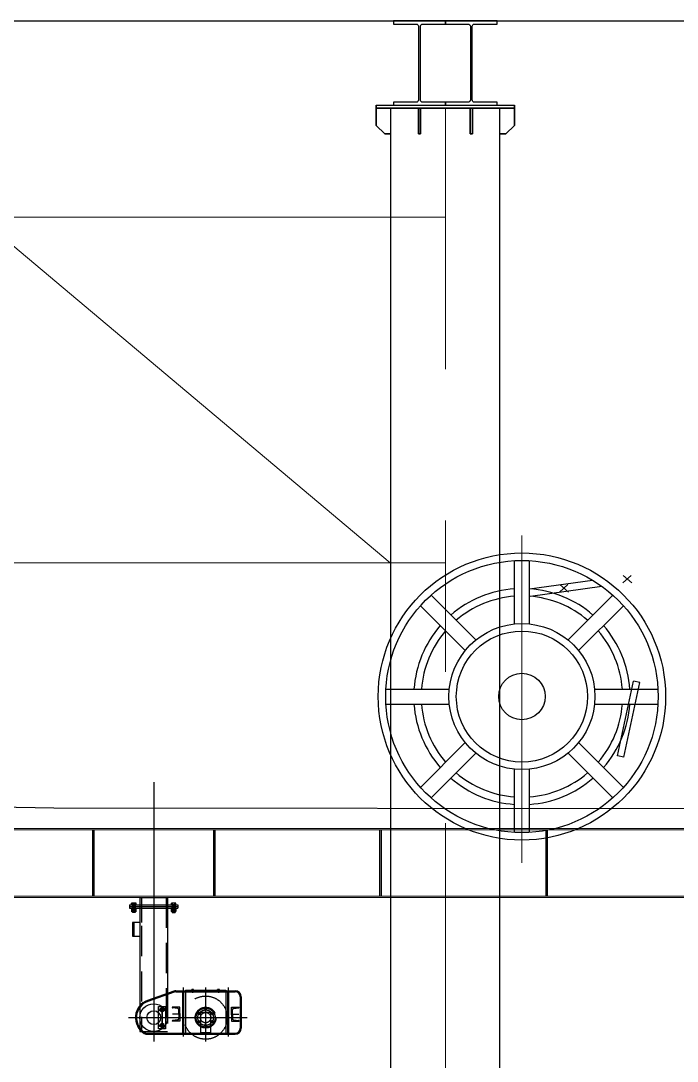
# Model space of a CAD drawing. Extents: x 1767995 to 4174245, y 542814 to 862564.
# Drawn here: x 2118481 to 2122276, y 581362 to 587381 of the extents above; entities that cross this region are included whole.
import ezdxf

# ---------------------------------------------------------------- set-up
doc = ezdxf.new("R2010")
doc.units = 0
doc.header["$LTSCALE"] = 3500
for name, pattern in [('CENTER', [2, 1.25, -0.25, 0.25, -0.25]), ('DASHDOT', [25.4, 12.7, -6.35, 0, -6.35]), ('DASHED', [0.75, 0.5, -0.25])]:
    doc.linetypes.add(name, pattern=pattern)
for name, color, linetype, lineweight in [('1粗实线', 1, 'Continuous', 30), ('1轮廓实线层', 7, 'Continuous', 30), ('3中心线', 6, 'CENTER', 18), ('6标注线', 7, 'Continuous', 13), ('CENTER', 1, 'DASHDOT', 15)]:
    doc.layers.add(name, color=color, linetype=linetype, lineweight=lineweight)
for name, color, linetype in [('2细线层', 4, 'Continuous'), ('3中心线层', 1, 'CENTER'), ('4虚线层', 6, 'DASHED'), ('M_Prof', 2, 'Continuous'), ('纵_地面线', 30, 'Continuous')]:
    doc.layers.add(name, color=color, linetype=linetype)

# ---------------------------------------------------------------- blocks, each defined once
blk = doc.blocks.new('sdfsdf43')
at = {"layer": '1粗实线'}
for p, q in [((6474062, 1534998.8), (6474062, 1543510.2)), ((6474692, 1534998.8), (6474692, 1543510.1))]:
    blk.add_line(p, q, dxfattribs=at)
for points in [[(6427881.1, 1544014.2), (6484448.3, 1544014.2), (6484448.3, 1544602.2), (6427881.1, 1544602.2)], [(6474062, 1543360.2), (6474027, 1543360.2), (6473977, 1543410.2), (6473977, 1543510.2), (6473977, 1543410.2), (6474027, 1543360.2)], [(6473977, 1543510.2), (6474777, 1543510.2)], [(6474233, 1543510.2), (6474233, 1543360.2), (6474221, 1543360.2), (6474221, 1543510.2), (6474221, 1543360.2), (6474233, 1543360.2)], [(6474533, 1543510.2), (6474533, 1543360.2), (6474521, 1543360.2), (6474521, 1543510.2), (6474521, 1543360.2), (6474533, 1543360.2)], [(6474777, 1543410.2), (6474727, 1543360.2), (6474777, 1543410.2), (6474777, 1543510.2)], [(6474727, 1543360.2), (6474692, 1543360.2)]]:
    blk.add_lwpolyline(points, close=True, dxfattribs=at)
blk.add_lwpolyline([(6473977, 1543526.2), (6473977, 1543510.2), (6473977, 1543526.2), (6474777, 1543526.2), (6474777, 1543510.2), (6474777, 1543526.2)], dxfattribs=at)
at = {"layer": '3中心线'}
for p, q in [((6474377, 1534998.8), (6474377, 1543510.2)), ((6474377, 1542879.6), (6471377, 1542879.6)), ((6474057.5, 1540879.6), (6471679.9, 1542879.6)), ((6474377, 1540879.6), (6471377, 1540879.6))]:
    blk.add_line(p, q, dxfattribs=at)
at = {"layer": 'M_Prof'}
for points in [[(6474077, 1543526.2), (6474377, 1543526.2), (6474377, 1543544.2), (6474245.5, 1543544.2, -0.414214), (6474232.5, 1543557.2), (6474232.5, 1543983.2, -0.414214), (6474245.5, 1543996.2), (6474377, 1543996.2), (6474377, 1544014.2), (6474077, 1544014.2), (6474077, 1543996.2), (6474208.5, 1543996.2, -0.414214), (6474221.5, 1543983.2), (6474221.5, 1543557.2, -0.414214), (6474208.5, 1543544.2), (6474077, 1543544.2)], [(6474377, 1543526.2), (6474677, 1543526.2), (6474677, 1543544.2), (6474545.5, 1543544.2, -0.414214), (6474532.5, 1543557.2), (6474532.5, 1543983.2, -0.414214), (6474545.5, 1543996.2), (6474677, 1543996.2), (6474677, 1544014.2), (6474377, 1544014.2), (6474377, 1543996.2), (6474508.5, 1543996.2, -0.414214), (6474521.5, 1543983.2), (6474521.5, 1543557.2, -0.414214), (6474508.5, 1543544.2), (6474377, 1543544.2)]]:
    blk.add_lwpolyline(points, format="xyb", close=True, dxfattribs=at)
blk = doc.blocks.new('sdgdsgdsgd')
for p, q in [((-28393.3, 23461.7), (-28344.7, 23504.9)), ((-28390.6, 23504.9), (-28340.6, 23461.7)), ((-28760.2, 23408.2), (-28711.6, 23451.4)), ((-28757.5, 23451.4), (-28707.4, 23408.2))]:
    blk.add_line(p, q)
at = {"layer": '1轮廓实线层'}
for p, q in [((-29019.9, 23224.2), (-29019.9, 23590.2)), ((-28933.5, 23224.2), (-28933.5, 23590.2)), ((-28933.5, 23427.9), (-28569.4, 23477.9)), ((-28927.6, 23385.1), (-28514.9, 23441.8)), ((-29243.3, 23131.7), (-29502.1, 23390.5)), ((-28710.1, 23131.7), (-28451.3, 23390.5)), ((-29304.4, 23070.6), (-29563.2, 23329.4)), ((-28649, 23070.6), (-28390.2, 23329.4)), ((-28423.5, 22460.8), (-28331.1, 22893.5)), ((-28386.8, 22452.9), (-28294.4, 22885.7)), ((-28294.4, 22885.7), (-28331.1, 22893.5)), ((-29762.9, 22847.2), (-29396.9, 22847.2)), ((-28556.5, 22847.2), (-28190.5, 22847.2)), ((-29762.9, 22760.8), (-29396.9, 22760.8)), ((-28556.5, 22760.8), (-28190.5, 22760.8)), ((-29563.2, 22278.6), (-29304.4, 22537.4)), ((-28390.2, 22278.6), (-28649, 22537.4)), ((-29502.1, 22217.5), (-29243.3, 22476.3)), ((-28451.3, 22217.5), (-28710.1, 22476.3)), ((-28386.8, 22452.9), (-28423.5, 22460.8)), ((-29019.9, 22017.8), (-29019.9, 22383.8)), ((-28933.5, 22017.8), (-28933.5, 22383.8))]:
    blk.add_line(p, q, dxfattribs=at)
for radius in [830.6, 787.4, 422.4, 379.2, 134.4]:
    blk.add_circle((-28976.7, 22804), radius, dxfattribs=at)
for radius, start, end in [(625.4, 93.96077, 131.03923), (625.4, 48.96077, 86.03923), (582.2, 94.25517, 130.74483), (582.2, 49.25517, 85.74483), (625.4, 138.96077, 176.03923), (582.2, 139.25517, 175.74483), (582.2, 4.25517, 40.74483), (625.4, 3.96077, 41.03923), (625.4, 183.96077, 221.03923), (582.2, 184.25517, 220.74483), (582.2, 319.25517, 355.74483), (625.4, 318.96077, 356.03923), (625.4, 228.96077, 266.03923), (582.2, 229.25517, 265.74483), (582.2, 274.25517, 310.74483), (625.4, 273.96077, 311.03923)]:
    blk.add_arc((-28976.7, 22804), radius, start, end, dxfattribs=at)
at = {"layer": 'CENTER'}
blk.add_line((-28976.7, 21842.7), (-28976.7, 23735.9), dxfattribs=at)
blk = doc.blocks.new('AAA')
for p, q in [((12820.8, -24787.8), (3450.8, -24787.8)), ((4100.8, -24779.8), (12170.8, -24779.8)), ((3450.8, -25171.8), (12820.8, -25171.8)), ((12170.7, -25179.8), (4100.9, -25179.8))]:
    blk.add_line(p, q)
at = {"layer": '3中心线层'}
blk.add_line((8135.8, -24512.6), (8135.8, -25455.7), dxfattribs=at)
at = {"layer": '4虚线层'}
for p, q in [((7781.8, -24787.8), (7781.8, -25171.8)), ((7789.8, -24787.8), (7789.8, -25171.8)), ((8481.8, -24787.8), (8481.8, -25171.8)), ((8489.8, -24787.8), (8489.8, -25171.8)), ((9441.8, -24787.8), (9441.8, -25171.8)), ((9449.8, -24787.8), (9449.8, -25171.8)), ((10401.8, -24787.8), (10401.8, -25171.8)), ((10409.8, -24787.8), (10409.8, -25171.8))]:
    blk.add_line(p, q, dxfattribs=at)
blk = doc.blocks.new('RET54T')
blk.add_line((2992.8, 2891.7), (2992.8, 2889.6))
at = {"layer": '1轮廓实线层'}
for p, q in [((2968.4, 2891.7), (2968.4, 2887.6)), ((2980.6, 2891.7), (2968.4, 2891.7)), ((2979.6, 2887.6), (2978.5, 2891.7)), ((2980.6, 2891.7), (2981.7, 2887.6)), ((2980.6, 2891.7), (2992.8, 2891.7)), ((2992.8, 2891.7), (2992.8, 2887.6)), ((2968.4, 2887.6), (2979.6, 2887.6)), ((2992.8, 2887.6), (2979.6, 2887.6))]:
    blk.add_line(p, q, dxfattribs=at)
at = {"layer": '3中心线层'}
blk.add_line((2980.6, 2893.8), (2980.6, 2885.5), dxfattribs=at)
at = {"layer": '4虚线层'}
for p, q in [((2972.5, 2891.7), (2972.5, 2887.6)), ((2988.7, 2891.7), (2988.7, 2887.6))]:
    blk.add_line(p, q, dxfattribs=at)
blk = doc.blocks.new('5Y45')
for p, q in [((3012.2, 2936.1), (3012.2, 2949.6)), ((3015.5, 2950.8), (3035.1, 2950.8)), ((3018.7, 2949.6), (3018.7, 2936.1)), ((3031.8, 2949.6), (3031.8, 2936.1)), ((3038.4, 2949.6), (3038.4, 2936.1)), ((3035.1, 2934.9), (3015.5, 2934.9))]:
    blk.add_line(p, q)
for centre, radius, start, end in [((3015.5, 2945.7), 5.08, 49.9424, 130.0576), ((3025.3, 2932.2), 18.5, 69.34022, 110.65978), ((3035.1, 2945.7), 5.08, 49.9424, 130.0576), ((3015.5, 2940), 5.08, 229.9424, 310.0576), ((3025.3, 2953.4), 18.5, 249.34022, 290.65978), ((3035.1, 2940), 5.08, 229.9424, 310.0576)]:
    blk.add_arc(centre, radius, start, end)
at = {"layer": '3中心线层'}
blk.add_line((3025.3, 2950.8), (3025.3, 2934.9), dxfattribs=at)
blk = doc.blocks.new('rqzx')
for p, q in [((53465.9, 22754.8), (53745.9, 22754.8)), ((53465.9, 22754.8), (53465.9, 22734.8)), ((53525.9, 22796.6), (53685.9, 22796.6)), ((53525.9, 22796.6), (53525.9, 22648.4)), ((53525.9, 22796.6), (53525.9, 22171.4)), ((53685.9, 22796.6), (53685.9, 22647.3)), ((53685.9, 22796.6), (53685.9, 22243.1)), ((53745.9, 22754.8), (53745.9, 22734.8)), ((53465.9, 22744.8), (53745.9, 22744.8)), ((53465.9, 22734.8), (53745.9, 22734.8)), ((53482.9, 22652.9), (53482.9, 22572.9)), ((53525.9, 22652.9), (53482.9, 22652.9)), ((53482.9, 22572.9), (53525.9, 22572.9)), ((53721.3, 22255.7), (53570.2, 22201.6)), ((53723.3, 22250.1), (53572.2, 22196)), ((53733.4, 22257.8), (53788.9, 22257.8)), ((53733.4, 22251.8), (53788.9, 22251.8)), ((53772.9, 22251.8), (53772.9, 22011.8)), ((53778.9, 22251.8), (53778.9, 22011.8)), ((53788.9, 22259.8), (54022.9, 22259.8)), ((53788.9, 22259.8), (53788.9, 22011.8)), ((53830.9, 22257.8), (53830.9, 22259.8)), ((53835.6, 22261.4), (53835.6, 22260.6)), ((53980.9, 22257.8), (53980.9, 22259.8)), ((53985.6, 22261.4), (53985.6, 22260.6)), ((54022.9, 22259.8), (54022.9, 22011.8)), ((54022.9, 22257.8), (54075.9, 22257.8)), ((54022.9, 22251.8), (54075.9, 22251.8)), ((54032.9, 22251.8), (54032.9, 22011.8)), ((54038.9, 22251.8), (54038.9, 22011.8)), ((54105.9, 22221.8), (54105.9, 22041.8)), ((54111.9, 22221.8), (54111.9, 22041.8)), ((53633.9, 22130.4), (53633.9, 22166.8)), ((53633.9, 22166.8), (53673.9, 22166.8)), ((53673.9, 22166.8), (53673.9, 22036.8)), ((53633.9, 22036.8), (53633.9, 22073.2)), ((53673.9, 22036.8), (53633.9, 22036.8)), ((53569.9, 22011.8), (54075.9, 22011.8)), ((53569.9, 22005.8), (54075.9, 22005.8))]:
    blk.add_line(p, q)
for centre, radius in [((53605.9, 22101.8), 80), ((53653.9, 22146.8), 9), ((53653.9, 22146.8), 8), ((53605.9, 22101.8), 40), ((53653.9, 22056.8), 9), ((53653.9, 22056.8), 8)]:
    blk.add_circle(centre, radius)
for centre, radius, start, end in [((53733.4, 22221.8), 36, 90, 109.70109), ((53733.4, 22221.8), 30, 90, 109.70109), ((54075.9, 22221.8), 36, 0, 90), ((54075.9, 22221.8), 30, 0, 90), ((53605.9, 22101.8), 106, 109.70109, 238.99728), ((53605.9, 22101.8), 100, 109.70109, 238.99728), ((54075.9, 22041.8), 30, 270, 0), ((54075.9, 22041.8), 36, 270, 0), ((53569.9, 22041.8), 36, 238.99728, 270), ((53569.9, 22041.8), 30, 238.99728, 270)]:
    blk.add_arc(centre, radius, start, end)
at = {"layer": '1轮廓实线层'}
for p, q in [((53477.8, 22754.8), (53477.8, 22763.3)), ((53504, 22754.8), (53477.8, 22754.8)), ((53481.1, 22764.8), (53490.9, 22764.8)), ((53482.9, 22754.8), (53482.9, 22709.8)), ((53484.4, 22754.8), (53484.4, 22763.3)), ((53490.9, 22764.8), (53500.7, 22764.8)), ((53497.5, 22754.8), (53497.5, 22763.3)), ((53498.9, 22754.8), (53498.9, 22709.8)), ((53504, 22754.8), (53504, 22763.3)), ((53707.8, 22754.8), (53707.8, 22763.3)), ((53707.8, 22754.8), (53734, 22754.8)), ((53720.9, 22764.8), (53711.1, 22764.8)), ((53712.9, 22754.8), (53712.9, 22709.8)), ((53714.4, 22754.8), (53714.4, 22763.3)), ((53730.7, 22764.8), (53720.9, 22764.8)), ((53727.5, 22754.8), (53727.5, 22763.3)), ((53728.9, 22754.8), (53728.9, 22709.8)), ((53734, 22754.8), (53734, 22763.3)), ((53498.9, 22748.8), (53482.9, 22748.8)), ((53498.9, 22709.8), (53482.9, 22709.8)), ((53712.9, 22748.8), (53728.9, 22748.8)), ((53712.9, 22709.8), (53728.9, 22709.8)), ((53825.5, 22261.4), (53825.5, 22264.8)), ((53825.5, 22261.4), (53836.4, 22261.4)), ((53826.3, 22261.4), (53826.3, 22259.8)), ((53830.9, 22261.4), (53826.3, 22261.4)), ((53826.3, 22259.8), (53830.5, 22259.8)), ((53830.9, 22265.4), (53826.8, 22265.4)), ((53827.9, 22261.4), (53827.9, 22249.4)), ((53827.9, 22249.4), (53833.9, 22249.4)), ((53828.2, 22261.4), (53828.2, 22264.8)), ((53830.5, 22259.8), (53830.1, 22261.4)), ((53835.6, 22259.8), (53830.5, 22259.8)), ((53835, 22265.4), (53830.9, 22265.4)), ((53830.9, 22261.4), (53831.4, 22259.8)), ((53830.9, 22261.4), (53835.6, 22261.4)), ((53833.7, 22261.4), (53833.7, 22264.8)), ((53833.9, 22261.4), (53833.9, 22249.4)), ((53835.6, 22261.4), (53835.6, 22259.8)), ((53836.4, 22261.4), (53836.4, 22264.8)), ((53975.5, 22261.4), (53975.5, 22264.8)), ((53975.5, 22261.4), (53986.4, 22261.4)), ((53976.3, 22261.4), (53976.3, 22259.8)), ((53980.9, 22261.4), (53976.3, 22261.4)), ((53976.3, 22259.8), (53980.5, 22259.8)), ((53980.9, 22265.4), (53976.8, 22265.4)), ((53977.9, 22261.4), (53977.9, 22249.4)), ((53977.9, 22249.4), (53983.9, 22249.4)), ((53978.2, 22261.4), (53978.2, 22264.8)), ((53980.5, 22259.8), (53980.1, 22261.4)), ((53985.6, 22259.8), (53980.5, 22259.8)), ((53985, 22265.4), (53980.9, 22265.4)), ((53980.9, 22261.4), (53981.4, 22259.8)), ((53980.9, 22261.4), (53985.6, 22261.4)), ((53983.7, 22261.4), (53983.7, 22264.8)), ((53983.9, 22261.4), (53983.9, 22249.4)), ((53985.6, 22261.4), (53985.6, 22259.8)), ((53986.4, 22261.4), (53986.4, 22264.8)), ((53653.9, 22159.9), (53641.9, 22153)), ((53641.9, 22153), (53641.9, 22146.8)), ((53665.9, 22153), (53653.9, 22159.9)), ((53665.9, 22146.8), (53665.9, 22153)), ((53641.9, 22140.7), (53641.9, 22146.8)), ((53653.9, 22133.7), (53641.9, 22140.7)), ((53665.9, 22140.7), (53653.9, 22133.7)), ((53665.9, 22146.8), (53665.9, 22140.7)), ((53653.9, 22069.9), (53641.9, 22063)), ((53641.9, 22063), (53641.9, 22056.8)), ((53641.9, 22050.7), (53641.9, 22056.8)), ((53653.9, 22043.7), (53641.9, 22050.7)), ((53665.9, 22063), (53653.9, 22069.9)), ((53665.9, 22050.7), (53653.9, 22043.7)), ((53665.9, 22056.8), (53665.9, 22063)), ((53665.9, 22056.8), (53665.9, 22050.7))]:
    blk.add_line(p, q, dxfattribs=at)
for centre in [(53653.9, 22146.8), (53653.9, 22056.8)]:
    blk.add_circle(centre, 10.8, dxfattribs=at)
for centre, radius, start, end in [((53481.1, 22760.5), 4.32, 40.73327, 139.26673), ((53490.9, 22749.8), 15, 64.17392, 115.82608), ((53500.7, 22760.5), 4.32, 40.73327, 139.26673), ((53711.1, 22760.5), 4.32, 40.73327, 139.26673), ((53720.9, 22749.8), 15, 64.17392, 115.82608), ((53730.7, 22760.5), 4.32, 40.73327, 139.26673), ((53826.8, 22263.6), 1.84, 42.42698, 137.57302), ((53830.9, 22258.9), 6.48, 65.14301, 114.85699), ((53835, 22263.6), 1.84, 42.42698, 137.57302), ((53976.8, 22263.6), 1.84, 42.42698, 137.57302), ((53980.9, 22258.9), 6.48, 65.14301, 114.85699), ((53985, 22263.6), 1.84, 42.42698, 137.57302)]:
    blk.add_arc(centre, radius, start, end, dxfattribs=at)
at = {"layer": '2细线层'}
for p, q in [((53484.5, 22748.8), (53484.5, 22709.8)), ((53497.3, 22748.8), (53497.3, 22709.8)), ((53714.5, 22748.8), (53714.5, 22709.8)), ((53727.3, 22748.8), (53727.3, 22709.8)), ((53828.5, 22261.4), (53828.5, 22249.4)), ((53833.3, 22261.4), (53833.3, 22249.4)), ((53978.5, 22261.4), (53978.5, 22249.4)), ((53983.3, 22261.4), (53983.3, 22249.4))]:
    blk.add_line(p, q, dxfattribs=at)
at = {"layer": '3中心线层'}
for p, q in [((53490.9, 22758.1), (53490.9, 22730.4)), ((53605.9, 22796.6), (53605.9, 21963.6)), ((53720.9, 22758.1), (53720.9, 22730.4)), ((53775.9, 22275.6), (53775.9, 21992.4)), ((53905.9, 22275.6), (53905.9, 21963.6)), ((54035.9, 22275.6), (54035.9, 21992.4)), ((53830.9, 22263.5), (53830.9, 22257.7)), ((53980.9, 22263.5), (53980.9, 22257.7)), ((53653.9, 22036.8), (53653.9, 22166.8)), ((53653.9, 22165.8), (53653.9, 22037.8)), ((53653.9, 22161.5), (53653.9, 22132.5)), ((53460, 22101.8), (54145.9, 22101.8)), ((53633.9, 22146.8), (53673.9, 22146.8)), ((53640.2, 22146.8), (53668.4, 22146.8)), ((53640.6, 22146.8), (53672.1, 22146.8)), ((53760.9, 22121.8), (53714.8, 22121.8)), ((54050.9, 22121.8), (54097.1, 22121.8)), ((53633.9, 22056.8), (53673.9, 22056.8)), ((53640.2, 22056.8), (53668.4, 22056.8)), ((53640.6, 22056.8), (53672.1, 22056.8)), ((53653.9, 22071.5), (53653.9, 22042.5))]:
    blk.add_line(p, q, dxfattribs=at)
at = {"layer": '4虚线层', "ltscale": 0.1}
for p, q in [((53534.4, 22796.6), (53534.4, 22652.2)), ((53677.4, 22796.6), (53677.4, 22240)), ((53677.4, 22796.6), (53677.4, 22021.8)), ((53489.9, 22652.9), (53489.9, 22572.9)), ((53534.4, 22632.2), (53534.4, 22021.8)), ((53685.9, 22243.1), (53685.9, 22021.8)), ((53525.9, 22171.4), (53525.9, 22021.8)), ((53633.9, 22073.2), (53633.9, 22130.4)), ((53525.9, 22021.8), (53685.9, 22021.8))]:
    blk.add_line(p, q, dxfattribs=at)
at = {"layer": '4虚线层', "ltscale": 0.2}
for p, q in [((53788.9, 22257.8), (54022.9, 22257.8)), ((53788.9, 22251.8), (54022.9, 22251.8)), ((53755.9, 22161.8), (53712.9, 22161.8)), ((53743.7, 22155.1), (53716.5, 22157.8)), ((53755.9, 22121.8), (53755.9, 22161.8)), ((53905.9, 22152.3), (53900.9, 22149.4)), ((53905.9, 22153.8), (53905.9, 22140.2)), ((53910.9, 22149.4), (53905.9, 22152.3)), ((54055.9, 22161.8), (54098.9, 22161.8)), ((54055.9, 22121.8), (54055.9, 22161.8)), ((54068.1, 22155.1), (54095.3, 22157.8)), ((53750.9, 22121.8), (53750.9, 22147.2)), ((53750.9, 22121.8), (53750.9, 22096.5)), ((53755.9, 22121.8), (53755.9, 22081.8)), ((53860.9, 22127.8), (53872.7, 22121)), ((53867.2, 22129.9), (53862.2, 22127)), ((53862.2, 22127), (53862.2, 22121.3)), ((53862.2, 22121.3), (53864.5, 22120)), ((53863.6, 22118.5), (53870.7, 22130.8)), ((53866.7, 22118.7), (53864.5, 22120)), ((53871.7, 22121.6), (53866.7, 22118.7)), ((53869.5, 22128.6), (53867.2, 22129.9)), ((53869.5, 22128.6), (53871.7, 22127.4)), ((53871.7, 22127.4), (53871.7, 22121.6)), ((53876.9, 22130.8), (53876.9, 22011.8)), ((53934.9, 22130.8), (53876.9, 22130.8)), ((53899.2, 22146.8), (53913.4, 22146.8)), ((53900.9, 22149.4), (53900.9, 22146.8)), ((53900.9, 22144.3), (53900.9, 22146.8)), ((53905.9, 22141.4), (53900.9, 22144.3)), ((53910.9, 22144.3), (53905.9, 22141.4)), ((53910.9, 22146.8), (53910.9, 22149.4)), ((53910.9, 22146.8), (53910.9, 22144.3)), ((53934.9, 22130.8), (53934.9, 22011.8)), ((53951, 22127.8), (53939.1, 22121)), ((53940.2, 22127.4), (53942.4, 22128.6)), ((53940.2, 22121.6), (53940.2, 22127.4)), ((53945.2, 22118.7), (53940.2, 22121.6)), ((53941.5, 22130.1), (53948.6, 22117.9)), ((53944.6, 22129.9), (53942.4, 22128.6)), ((53949.6, 22127), (53944.6, 22129.9)), ((53947.4, 22120), (53945.2, 22118.7)), ((53947.4, 22120), (53949.6, 22121.3)), ((53949.6, 22121.3), (53949.6, 22127)), ((54055.9, 22121.8), (54055.9, 22081.8)), ((54060.9, 22121.8), (54060.9, 22147.2)), ((54060.9, 22121.8), (54060.9, 22096.5)), ((53755.9, 22081.8), (53712.9, 22081.8)), ((53743.7, 22088.5), (53716.5, 22085.8)), ((53860.9, 22075.8), (53872.7, 22082.6)), ((53864.5, 22083.6), (53862.2, 22082.4)), ((53862.2, 22082.4), (53862.2, 22076.6)), ((53862.2, 22076.6), (53867.2, 22073.7)), ((53870.3, 22073.5), (53863.2, 22085.8)), ((53864.5, 22083.6), (53866.7, 22084.9)), ((53866.7, 22084.9), (53871.7, 22082)), ((53867.2, 22073.7), (53869.5, 22075)), ((53871.7, 22076.3), (53869.5, 22075)), ((53871.7, 22082), (53871.7, 22076.3)), ((53912.7, 22056.8), (53898.5, 22056.8)), ((53900.9, 22059.4), (53905.9, 22062.3)), ((53900.9, 22056.8), (53900.9, 22059.4)), ((53900.9, 22056.8), (53900.9, 22054.3)), ((53900.9, 22054.3), (53905.9, 22051.4)), ((53905.9, 22049.8), (53905.9, 22063.5)), ((53905.9, 22062.3), (53910.9, 22059.4)), ((53905.9, 22051.4), (53910.9, 22054.3)), ((53910.9, 22059.4), (53910.9, 22056.8)), ((53910.9, 22054.3), (53910.9, 22056.8)), ((53951, 22075.8), (53939.1, 22082.6)), ((53940.2, 22082), (53945.2, 22084.9)), ((53940.2, 22076.3), (53940.2, 22082)), ((53942.4, 22075), (53940.2, 22076.3)), ((53948.3, 22085.1), (53941.2, 22072.9)), ((53942.4, 22075), (53944.6, 22073.7)), ((53944.6, 22073.7), (53949.6, 22076.6)), ((53945.2, 22084.9), (53947.4, 22083.6)), ((53949.6, 22082.4), (53947.4, 22083.6)), ((53949.6, 22076.6), (53949.6, 22082.4)), ((54055.9, 22081.8), (54098.9, 22081.8)), ((54068.1, 22088.5), (54095.3, 22085.8)), ((53876.9, 22015.8), (53934.9, 22015.8))]:
    blk.add_line(p, q, dxfattribs=at)
at = {"layer": '4虚线层'}
for p, q in [((53827.9, 22261.4), (53827.9, 22259.8)), ((53834, 22261.4), (53834, 22259.8)), ((53977.9, 22261.4), (53977.9, 22259.8)), ((53984, 22261.4), (53984, 22259.8))]:
    blk.add_line(p, q, dxfattribs=at)
at = {"layer": '4虚线层', "ltscale": 0.2}
for centre, radius in [((53905.9, 22101.8), 125), ((53905.9, 22101.8), 60), ((53905.9, 22101.8), 55), ((53905.9, 22101.8), 45), ((53867, 22124.3), 4.5), ((53905.9, 22101.8), 30), ((53905.9, 22146.8), 4.5), ((53944.9, 22124.3), 4.5), ((53867, 22079.3), 4.5), ((53905.9, 22056.8), 4.5), ((53944.9, 22079.3), 4.5)]:
    blk.add_circle(centre, radius, dxfattribs=at)
for centre, radius, start, end in [((53716.9, 22161.8), 4, 180, 264.29), ((53742.9, 22147.2), 8, 0, 84.29), ((54068.9, 22147.2), 8, 95.71, 180), ((54094.9, 22161.8), 4, 275.71, 0), ((53742.9, 22096.5), 8, 275.71, 0), ((54068.9, 22096.5), 8, 180, 264.29), ((53716.9, 22081.8), 4, 95.71, 180), ((54094.9, 22081.8), 4, 0, 84.29)]:
    blk.add_arc(centre, radius, start, end, dxfattribs=at)
at = {"xscale": -1}
for name, p in [('5Y45', (56516.2, 19779.9)), ('RET54T', (56471.6, 19843.1))]:
    blk.add_blockref(name, p, dxfattribs=at)
for name, p in [('5Y45', (50695.6, 19779.9)), ('RET54T', (50740.3, 19843.1))]:
    blk.add_blockref(name, p)
blk = doc.blocks.new('A$C8d28a030')
for name, p in [('sdgdsgdsgd', (35875.5, -21401)), ('AAA', (-3365.4, 25419.8))]:
    blk.add_blockref(name, p)
at = {"layer": '1轮廓实线层'}
blk.add_blockref('rqzx', (-48835.6, -22556.5), dxfattribs=at)

msp = doc.modelspace()

# ---------------------------------------------------------------- linework, layer by layer
at = {"layer": '纵_地面线', "color": 5, "flags": 128}
msp.add_lwpolyline([(2082172.8, 582082.7), (2088672.8, 583197.5), (2098672.8, 583516.5), (2108672.8, 582993.5), (2118672.8, 582827.5), (2128672.8, 582818.5), (2138672.8, 582804.5), (2148672.8, 582735.5), (2158672.8, 582532.5), (2168672.8, 582499.5), (2178672.8, 582669.5), (2188672.8, 582753.5), (2198672.8, 582836.5), (2208672.8, 582899.5), (2218672.8, 582895.5), (2222300.4, 582898.4)], dxfattribs=at)

# ---------------------------------------------------------------- block references
at = {"layer": '3中心线'}
msp.add_blockref('sdfsdf43', (-4353441.3, -956633.6), dxfattribs=at)
at = {"layer": '6标注线'}
msp.add_blockref('A$C8d28a030', (2114479.4, 582068.8), dxfattribs=at)

doc.saveas('drawing.dxf')
